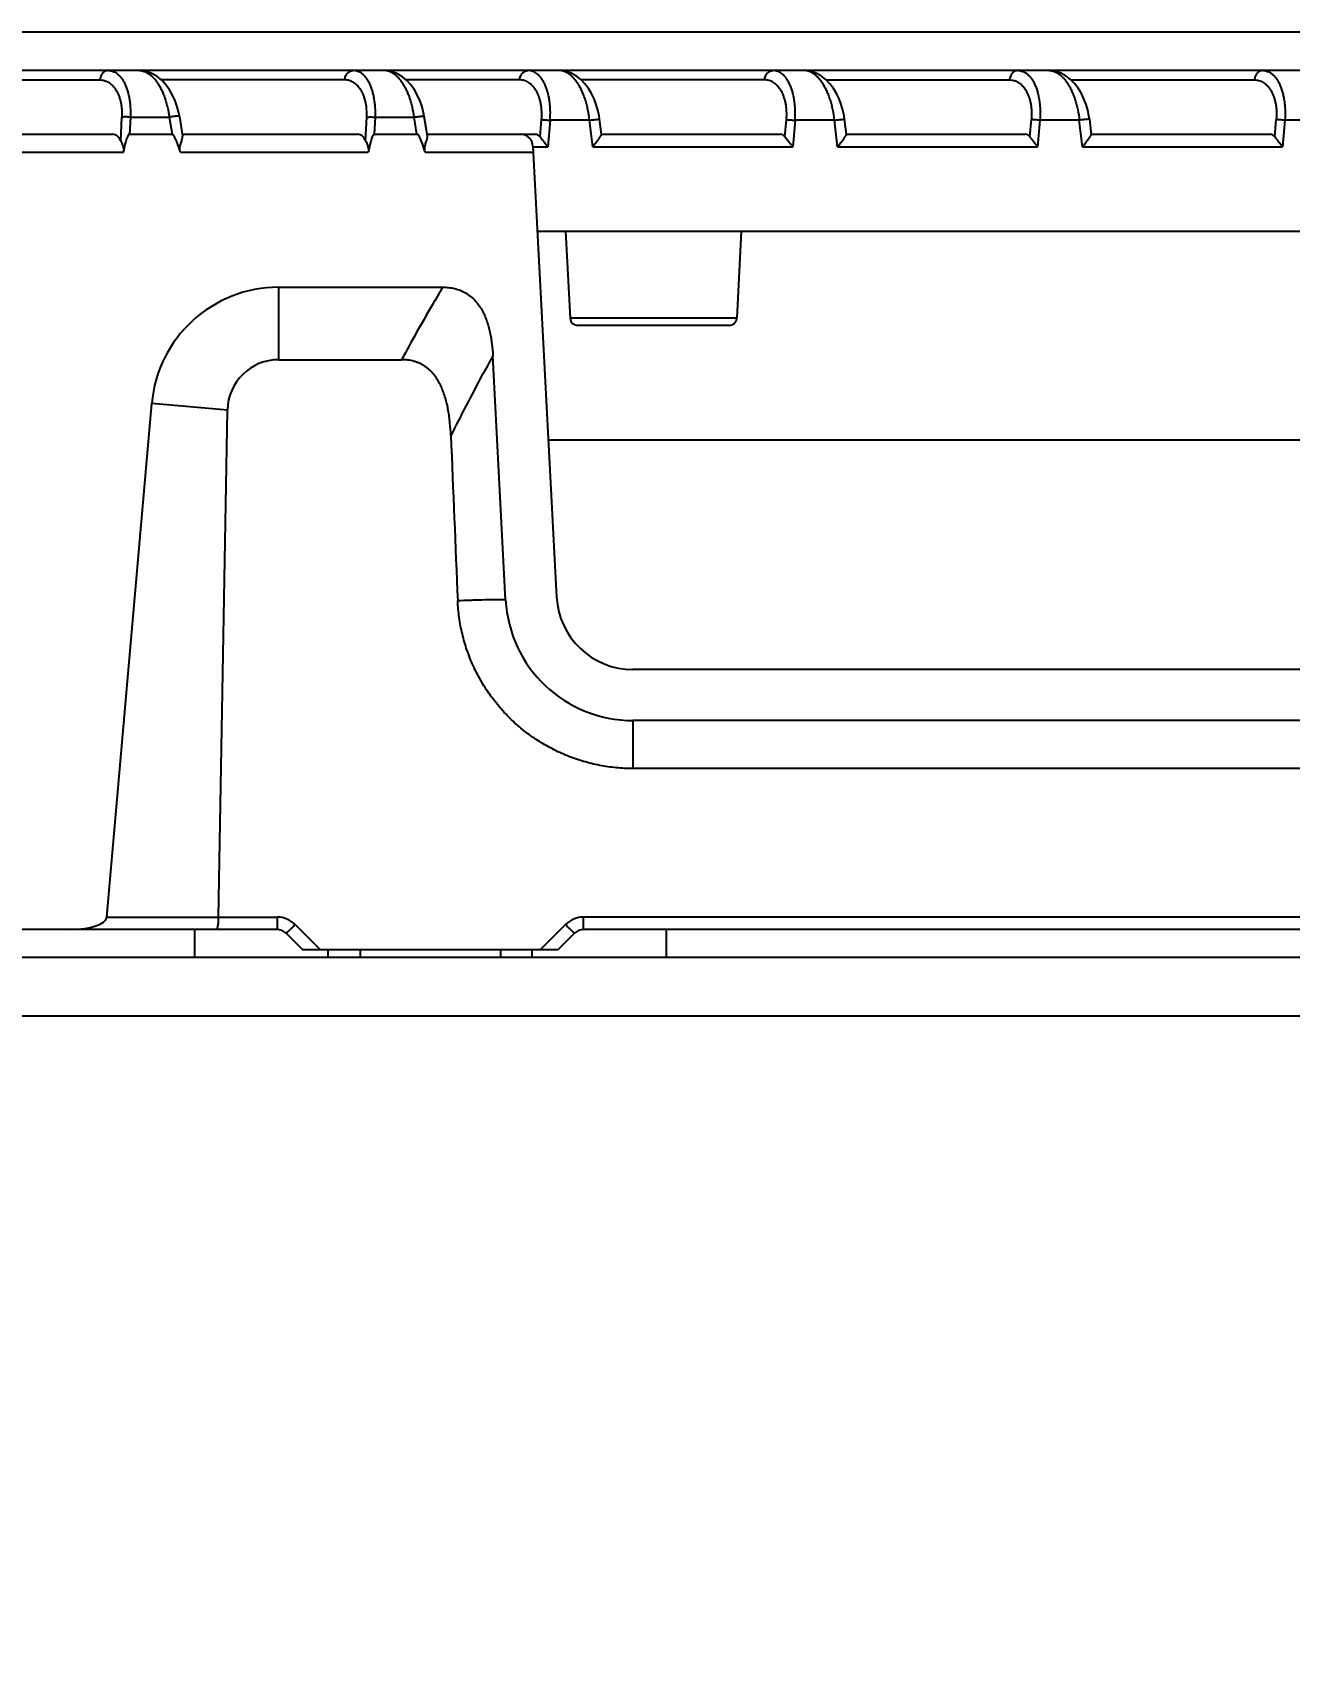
# Model space of a CAD drawing. Header units: millimetres. Extents: x 620 to 19791, y 2539 to 6969.
# Drawn here: x 1443.4 to 1492.7, y 4191.4 to 4254.8 of the extents above; entities that cross this region are included whole.
import ezdxf

# ---------------------------------------------------------------- set-up
doc = ezdxf.new("R2010")
doc.units = ezdxf.units.MM
doc.styles.get("Standard").update_dxf_attribs({"font": 'arial.ttf'})
doc.dimstyles.new('缩小5倍', dxfattribs={"dimtxt": 40, "dimasz": 20, "dimexe": 1, "dimexo": 0.2, "dimgap": 0, "dimtad": 1, "dimtoh": 1, "dimdec": 1, "dimzin": 9, "dimdsep": 46, "dimtxsty": 'Standard', "dimblk": '_FILLED', "dimcen": 0.2, "dimclrd": 256, "dimclre": 256, "dimclrt": 256, "dimadec": 1, "dimazin": 2, "dimtfac": 1, "dimtdec": 1, "dimtofl": 0, "dimtmove": 0, "dimatfit": 3, "dimldrblk": '_FILLED', "dimfxl": 1, "dimtolj": 1, "dimtzin": 0, "dimarcsym": 0})

# ---------------------------------------------------------------- blocks, each defined once
blk = doc.blocks.new('_FILLED')
at = {"color": 0, "linetype": 'ByBlock'}
blk.add_solid([(0, 0), (-1, 0.15), (-1, -0.15)], dxfattribs=at)
blk = doc.blocks.new('*D7')
at = {"lineweight": -2, "transparency": 16777216}
for p, q in [((1383.989, 3988.578), (1383.989, 4108.156)), ((1983.989, 3988.578), (1983.989, 4108.156)), ((1403.989, 4107.156), (1963.989, 4107.156))]:
    blk.add_line(p, q, dxfattribs=at)
at = {"layer": 'Defpoints', "color": 0, "transparency": 16777216}
for p in [(1983.989, 4107.156), (1383.989, 3988.378), (1983.989, 3988.378)]:
    blk.add_point(p, dxfattribs=at)
at = {"lineweight": -2, "transparency": 16777216, "xscale": 20, "yscale": 20, "zscale": 20, "rotation": 180}
blk.add_blockref('_FILLED', (1383.989, 4107.156), dxfattribs=at)
at = {"lineweight": -2, "transparency": 16777216, "xscale": 20, "yscale": 20, "zscale": 20}
blk.add_blockref('_FILLED', (1983.989, 4107.156), dxfattribs=at)
at = {"lineweight": 5, "transparency": 16777216, "insert": (1683.989, 4133.049), "char_height": 40, "attachment_point": 5}
blk.add_mtext('\\A1;600mm [1\'-11 5/8"]', dxfattribs=at)

msp = doc.modelspace()

# ---------------------------------------------------------------- linework, layer by layer
at = {"color": 7, "linetype": 'Continuous'}
for p, q in [((1952.73259, 4254.79345), (1415.70629, 4254.79345)), ((1569.69023, 4253.29345), (1412.97931, 4253.29345)), ((1438.83025, 4252.92831), (1446.02592, 4252.92831)), ((1455.63, 4252.92831), (1448.43434, 4252.92831)), ((1462.48861, 4252.92831), (1458.03788, 4252.92831)), ((1472.09269, 4252.92831), (1464.8985, 4252.92831)), ((1474.50258, 4252.92831), (1481.69677, 4252.92831)), ((1484.10611, 4252.92831), (1491.30085, 4252.92831)), ((1446.84539, 4250.5417), (1446.88984, 4251.46776)), ((1447.22591, 4251.46776), (1447.19355, 4250.79345)), ((1447.22591, 4251.46776), (1448.74959, 4251.46776)), ((1448.74959, 4251.46776), (1448.85712, 4250.79345)), ((1449.1446, 4251.49589), (1449.26819, 4250.7209)), ((1456.44947, 4250.5417), (1456.49392, 4251.46776)), ((1456.79763, 4250.79345), (1456.83, 4251.46776)), ((1456.83, 4251.46776), (1458.35367, 4251.46776)), ((1458.4612, 4250.79345), (1458.35367, 4251.46776)), ((1458.87227, 4250.7209), (1458.74868, 4251.49589)), ((1463.28672, 4250.6899), (1463.34594, 4251.37019)), ((1463.68201, 4251.3458), (1463.59154, 4250.30653)), ((1465.22593, 4251.3458), (1463.68201, 4251.3458)), ((1465.35108, 4250.30653), (1465.22593, 4251.3458)), ((1465.69502, 4250.78557), (1465.62306, 4251.38315)), ((1472.8908, 4250.6899), (1472.95002, 4251.37019)), ((1473.28609, 4251.3458), (1473.19562, 4250.30653)), ((1474.83001, 4251.3458), (1473.28609, 4251.3458)), ((1474.95516, 4250.30653), (1474.83001, 4251.3458)), ((1475.2991, 4250.78557), (1475.22714, 4251.38315)), ((1482.49488, 4250.6899), (1482.5541, 4251.37019)), ((1482.89018, 4251.3458), (1482.79971, 4250.30653)), ((1484.43409, 4251.3458), (1482.89018, 4251.3458)), ((1484.55924, 4250.30653), (1484.43409, 4251.3458)), ((1484.83122, 4251.38315), (1484.90318, 4250.78557)), ((1492.09896, 4250.6899), (1492.15818, 4251.37019)), ((1492.49426, 4251.3458), (1492.40379, 4250.30653)), ((1494.03817, 4251.3458), (1492.49426, 4251.3458)), ((1439.65254, 4250.79345), (1446.52899, 4250.79345)), ((1447.19355, 4250.79345), (1448.85712, 4250.79345)), ((1449.25662, 4250.79345), (1456.13307, 4250.79345)), ((1456.79763, 4250.79345), (1458.4612, 4250.79345)), ((1458.8607, 4250.79345), (1463.10337, 4250.79345)), ((1465.69502, 4250.79345), (1472.70745, 4250.79345)), ((1475.2991, 4250.79345), (1482.31153, 4250.79345)), ((1484.90318, 4250.79345), (1491.91561, 4250.79345)), ((1439.57882, 4250.09345), (1446.94763, 4250.09345)), ((1449.1829, 4250.09345), (1456.55171, 4250.09345)), ((1458.78698, 4250.09345), (1463.02174, 4250.09345)), ((1463.00989, 4250.31961), (1463.93662, 4232.63644)), ((1463.01057, 4250.30653), (1463.59154, 4250.30653)), ((1465.35108, 4250.30653), (1473.19562, 4250.30653)), ((1474.95516, 4250.30653), (1482.79971, 4250.30653)), ((1484.55924, 4250.30653), (1492.40379, 4250.30653)), ((1463.1842, 4246.99345), (1520.7859, 4246.99345)), ((1464.29114, 4246.99345), (1464.47015, 4243.57775)), ((1471.17896, 4246.99345), (1470.99995, 4243.57775)), ((1453.04178, 4241.95075), (1453.04178, 4244.79345)), ((1453.04178, 4244.79345), (1459.46869, 4244.79345)), ((1470.99995, 4243.57775), (1464.47015, 4243.57775)), ((1470.70036, 4243.29345), (1464.76974, 4243.29345)), ((1453.04178, 4241.95075), (1457.86075, 4241.95075)), ((1461.93936, 4232.53177), (1461.43782, 4242.10182)), ((1446.2978, 4220.07804), (1448.0608, 4240.22923)), ((1451.02943, 4239.9695), (1448.0608, 4240.22923)), ((1450.67256, 4220.08036), (1451.02943, 4239.9695)), ((1519.42923, 4238.79345), (1463.61395, 4238.79345)), ((1517.0376, 4229.79345), (1466.93251, 4229.79345)), ((1466.93251, 4227.79345), (1466.93251, 4225.91057)), ((1524.67466, 4227.79345), (1466.93251, 4227.79345)), ((1520.8703, 4225.91057), (1466.93251, 4225.91057)), ((1452.97795, 4219.59345), (1427.38849, 4219.59345)), ((1446.2978, 4220.07804), (1450.67252, 4220.07804)), ((1449.73505, 4219.59345), (1449.73505, 4218.49345)), ((1450.67256, 4220.08036), (1452.97795, 4220.08036)), ((1452.97795, 4220.08036), (1452.97795, 4219.59345)), ((1453.68505, 4219.78746), (1454.67907, 4218.79345)), ((1464.28505, 4219.78746), (1463.29104, 4218.79345)), ((1464.99216, 4219.59345), (1464.99216, 4220.08036)), ((1522.97795, 4220.08036), (1464.99216, 4220.08036)), ((1522.97795, 4219.59345), (1464.99216, 4219.59345)), ((1468.23505, 4219.59345), (1468.23505, 4218.49345)), ((1453.3315, 4219.447), (1453.98505, 4218.79345)), ((1464.6386, 4219.447), (1463.98505, 4218.79345)), ((1983.98505, 4218.49345), (1383.98505, 4218.49345)), ((1463.98505, 4218.79345), (1453.98505, 4218.79345)), ((1454.98505, 4218.49345), (1454.98505, 4218.79345)), ((1456.23505, 4218.79345), (1456.23505, 4218.49345)), ((1461.73505, 4218.79345), (1461.73505, 4218.49345)), ((1462.98505, 4218.49345), (1462.98505, 4218.79345)), ((1983.98505, 4216.19345), (1383.98505, 4216.19345))]:
    msp.add_line(p, q, dxfattribs=at)
for points in [[(1449.1446, 4251.49589), (1449.11768, 4251.64136), (1449.05889, 4251.8732), (1448.97939, 4252.10381), (1448.879, 4252.32787), (1448.758, 4252.54016), (1448.61681, 4252.73591), (1448.45607, 4252.91033), (1448.27854, 4253.05718), (1448.08863, 4253.17097), (1447.89237, 4253.248), (1447.69738, 4253.28721), (1447.58282, 4253.29345)], [(1458.74868, 4251.49589), (1458.72336, 4251.6337), (1458.66518, 4251.86573), (1458.58623, 4252.09681), (1458.48632, 4252.32146), (1458.3658, 4252.53434), (1458.22517, 4252.73063), (1458.06517, 4252.90553), (1457.88848, 4253.053), (1457.69932, 4253.16769), (1457.50348, 4253.24591), (1457.3083, 4253.28644), (1457.1869, 4253.29345)], [(1465.62306, 4251.38315), (1465.60477, 4251.51142), (1465.55906, 4251.73487), (1465.49459, 4251.95898), (1465.411, 4252.17935), (1465.30837, 4252.39149), (1465.18699, 4252.59123), (1465.04716, 4252.77468), (1464.88991, 4252.93719), (1464.71808, 4253.0733), (1464.5355, 4253.17865), (1464.34733, 4253.25025), (1464.16004, 4253.28721), (1464.04506, 4253.29345)], [(1475.22714, 4251.38315), (1475.20885, 4251.51142), (1475.16314, 4251.73487), (1475.09867, 4251.95898), (1475.01508, 4252.17935), (1474.91245, 4252.39149), (1474.79107, 4252.59123), (1474.65124, 4252.77468), (1474.49399, 4252.93719), (1474.32216, 4253.0733), (1474.13958, 4253.17865), (1473.95141, 4253.25025), (1473.76412, 4253.28721), (1473.64915, 4253.29345)], [(1484.83122, 4251.38315), (1484.81164, 4251.51918), (1484.76534, 4251.74253), (1484.70032, 4251.96628), (1484.61624, 4252.18612), (1484.51315, 4252.39769), (1484.39128, 4252.59691), (1484.25083, 4252.77991), (1484.0928, 4252.94195), (1483.92015, 4253.07743), (1483.73689, 4253.18185), (1483.54839, 4253.25226), (1483.36136, 4253.28793), (1483.25323, 4253.29345)]]:
    msp.add_lwpolyline(points, dxfattribs=at)
for centre, radius, start, end in [((1462.51057, 4250.29345), 0.5, 3, 90), ((1453.04178, 4239.79345), 5, 90, 175), ((1464.76974, 4243.59345), 0.3, 183, 270), ((1470.70036, 4243.59345), 0.3, 270, 357), ((3793.65888, 4332.78886), 2335.7535, 182.30189534, 182.46118423), ((1466.93251, 4232.79345), 5, 183.000005, 269.999995), ((1466.93251, 4232.79345), 3, 183, 270), ((1452.97795, 4219.08036), 1, 45.0000022, 89.9999978), ((1452.97795, 4219.09345), 0.5, 45, 90), ((1464.99216, 4219.08036), 1, 90.0000335, 134.9999665), ((1464.99216, 4219.09345), 0.5, 90, 135.0004967)]:
    msp.add_arc(centre, radius, start, end, dxfattribs=at)
for centre, major_axis, ratio, start_param, end_param in [((1446.45637, 4250.09345), (0.12007, 0.69595), 0.62586933, -0.76826111, 0.10756033), ((1446.97494, 4246.20396), (0.22028, 4.58945), 0.08705628, 0.0041785, 0.56375979), ((1449.58345, 4246.20396), (0.73182, -4.58905), 0.08607632, 2.56828557, 3.12786686), ((1456.06045, 4250.09345), (0.12007, 0.69595), 0.62586933, -0.76826111, 0.10756033), ((1456.57902, 4246.20396), (0.22028, 4.58945), 0.08705628, 0.0041785, 0.56375979), ((1459.18753, 4246.20396), (-0.73182, 4.58905), 0.08607632, -0.57330709, -0.0137258), ((1463.0515, 4250.29345), (0.08576, 0.49711), 0.62586933, -0.5476616, 0.10756035), ((1472.65558, 4250.29345), (0.08576, 0.49711), 0.62586933, -0.5476616, 0.10756033), ((1482.25966, 4250.29345), (0.08576, 0.49711), 0.62586933, -0.5476616, 0.10756033), ((1491.86374, 4250.29345), (0.08576, 0.49711), 0.62586933, -0.5476616, 0.10756033), ((1453.04178, 4239.93322), (0, 2.01753), 0.99759715, 0, 1.55281247), ((1444.87954, 4220.09345), (1.41894, 0), 0.35237535, -1.57079633, -0.03081909)]:
    msp.add_ellipse(centre, major_axis=major_axis, ratio=ratio, start_param=start_param, end_param=end_param, dxfattribs=at)
for points, knots in [([(1446.36199, 4253.29345), (1446.34113, 4253.29345), (1446.29899, 4253.28877), (1446.23831, 4253.26808), (1446.182, 4253.23448), (1446.13203, 4253.18925), (1446.09004, 4253.13399), (1446.05738, 4253.07062), (1446.03513, 4253.0013), (1446.02773, 4252.95282), (1446.02592, 4252.92831)], [0, 0, 0, 0, 0.11492519, 0.23141692, 0.35071023, 0.47365825, 0.60053527, 0.7310756, 0.86460176, 1, 1, 1, 1]), ([(1446.36199, 4253.29345), (1446.39148, 4253.29345), (1446.45096, 4253.28834), (1446.53859, 4253.26503), (1446.62389, 4253.22608), (1446.69137, 4253.18139), (1446.74345, 4253.13846), (1446.79612, 4253.08877), (1446.8593, 4253.01648), (1446.92888, 4252.9163), (1446.99295, 4252.80144), (1447.0508, 4252.67242), (1447.10172, 4252.52997), (1447.14501, 4252.37506), (1447.18001, 4252.20895), (1447.20615, 4252.03318), (1447.22883, 4251.78535), (1447.23082, 4251.59549), (1447.22591, 4251.46776)], [0, 0, 0, 0, 0.04006572, 0.08063176, 0.12262205, 0.16690878, 0.19016421, 0.21425953, 0.26521995, 0.32026469, 0.37969196, 0.44365256, 0.51214909, 0.5850352, 0.66201264, 0.74263956, 0.8263328, 1, 1, 1, 1]), ([(1447.58265, 4253.29345), (1447.61323, 4253.29345), (1447.67556, 4253.28789), (1447.76831, 4253.2636), (1447.86069, 4253.22355), (1447.95212, 4253.1681), (1448.04207, 4253.09752), (1448.12999, 4253.01211), (1448.21532, 4252.91218), (1448.29742, 4252.79811), (1448.37564, 4252.67037), (1448.44925, 4252.52955), (1448.5175, 4252.37641), (1448.57963, 4252.21188), (1448.63483, 4252.03714), (1448.69889, 4251.78964), (1448.733, 4251.59781), (1448.74959, 4251.46776)], [0, 0, 0, 0, 0.03955524, 0.08047097, 0.12351407, 0.16932871, 0.21840232, 0.27108851, 0.32762541, 0.38814627, 0.45268823, 0.52119725, 0.59352616, 0.66942744, 0.74855036, 0.8304272, 1, 1, 1, 1]), ([(1455.63, 4252.92831), (1455.63181, 4252.95282), (1455.63921, 4253.0013), (1455.66146, 4253.07062), (1455.69412, 4253.13399), (1455.73611, 4253.18925), (1455.78609, 4253.23448), (1455.84239, 4253.26808), (1455.90307, 4253.28877), (1455.94521, 4253.29345), (1455.96607, 4253.29345)], [0, 0, 0, 0, 0.13539824, 0.2689244, 0.39946473, 0.52634175, 0.64928976, 0.76858307, 0.88507481, 1, 1, 1, 1]), ([(1456.83, 4251.46776), (1456.8349, 4251.59548), (1456.83291, 4251.78533), (1456.81023, 4252.03314), (1456.7841, 4252.20892), (1456.7491, 4252.37503), (1456.70581, 4252.52994), (1456.65489, 4252.6724), (1456.59704, 4252.80142), (1456.53297, 4252.91628), (1456.46339, 4253.01647), (1456.40021, 4253.08876), (1456.34754, 4253.13845), (1456.29546, 4253.18138), (1456.22798, 4253.22608), (1456.14268, 4253.26503), (1456.05504, 4253.28833), (1455.99556, 4253.29345), (1455.96607, 4253.29345)], [0, 0, 0, 0, 0.17365158, 0.25734209, 0.33797061, 0.41495023, 0.48783805, 0.55633594, 0.62029801, 0.67972761, 0.73477424, 0.78573499, 0.80983113, 0.8330866, 0.87737408, 0.91936601, 0.9599356, 1, 1, 1, 1]), ([(1458.35367, 4251.46776), (1458.33708, 4251.5978), (1458.30297, 4251.78964), (1458.23892, 4252.03714), (1458.18371, 4252.21188), (1458.12159, 4252.3764), (1458.05333, 4252.52955), (1457.97972, 4252.67037), (1457.9015, 4252.79811), (1457.8194, 4252.91218), (1457.73407, 4253.01211), (1457.64614, 4253.09752), (1457.55619, 4253.1681), (1457.46477, 4253.22355), (1457.37239, 4253.2636), (1457.27964, 4253.28789), (1457.21731, 4253.29345), (1457.18673, 4253.29345)], [0, 0, 0, 0, 0.16957014, 0.25144708, 0.33057064, 0.40647293, 0.47880274, 0.54731261, 0.61185533, 0.67237667, 0.72891366, 0.78159962, 0.8306728, 0.87648709, 0.91952987, 0.96044502, 1, 1, 1, 1]), ([(1462.48861, 4252.92831), (1462.49042, 4252.95282), (1462.49782, 4253.0013), (1462.52007, 4253.07062), (1462.55273, 4253.13399), (1462.59472, 4253.18925), (1462.64469, 4253.23448), (1462.701, 4253.26808), (1462.76168, 4253.28877), (1462.80382, 4253.29345), (1462.82468, 4253.29345)], [0, 0, 0, 0, 0.13539824, 0.2689244, 0.39946473, 0.52634175, 0.64928976, 0.76858307, 0.88507481, 1, 1, 1, 1]), ([(1463.68201, 4251.3458), (1463.69132, 4251.47947), (1463.69513, 4251.67896), (1463.67873, 4251.94045), (1463.65628, 4252.12731), (1463.62401, 4252.30463), (1463.58251, 4252.47055), (1463.53248, 4252.62353), (1463.47471, 4252.76235), (1463.40997, 4252.88612), (1463.33907, 4252.99419), (1463.27424, 4253.0723), (1463.21997, 4253.12601), (1463.16632, 4253.17233), (1463.09664, 4253.22059), (1463.00821, 4253.26271), (1462.91718, 4253.28792), (1462.85532, 4253.29345), (1462.82468, 4253.29345)], [0, 0, 0, 0, 0.17251838, 0.25625139, 0.33719917, 0.41467714, 0.48814682, 0.55722703, 0.6217022, 0.68152193, 0.7368004, 0.78781484, 0.81186772, 0.83503464, 0.87901313, 0.92054603, 0.96054853, 1, 1, 1, 1]), ([(1465.22593, 4251.3458), (1465.21277, 4251.48245), (1465.18273, 4251.68471), (1465.12237, 4251.94654), (1465.06881, 4252.13252), (1465.00739, 4252.30818), (1464.939, 4252.47208), (1464.86452, 4252.62307), (1464.7848, 4252.76022), (1464.70065, 4252.88282), (1464.61284, 4252.99031), (1464.52206, 4253.08225), (1464.42898, 4253.15826), (1464.3342, 4253.21803), (1464.2383, 4253.26122), (1464.14193, 4253.28744), (1464.0771, 4253.29345), (1464.04534, 4253.29345)], [0, 0, 0, 0, 0.16865458, 0.25058994, 0.32998634, 0.40628846, 0.47907174, 0.54802829, 0.61296402, 0.67378942, 0.73051561, 0.78325799, 0.83224622, 0.87783393, 0.92051977, 0.96097366, 1, 1, 1, 1]), ([(1472.09269, 4252.92831), (1472.0945, 4252.95282), (1472.1019, 4253.0013), (1472.12415, 4253.07062), (1472.15681, 4253.13399), (1472.1988, 4253.18925), (1472.24878, 4253.23448), (1472.30508, 4253.26808), (1472.36576, 4253.28877), (1472.4079, 4253.29345), (1472.42876, 4253.29345)], [0, 0, 0, 0, 0.13539824, 0.2689244, 0.39946473, 0.52634175, 0.64928976, 0.76858307, 0.88507481, 1, 1, 1, 1]), ([(1473.28609, 4251.3458), (1473.2954, 4251.47947), (1473.29921, 4251.67896), (1473.28281, 4251.94045), (1473.26036, 4252.12731), (1473.22809, 4252.30463), (1473.18659, 4252.47055), (1473.13656, 4252.62353), (1473.07879, 4252.76235), (1473.01405, 4252.88612), (1472.94315, 4252.99419), (1472.87832, 4253.0723), (1472.82405, 4253.12601), (1472.7704, 4253.17233), (1472.70072, 4253.22059), (1472.61229, 4253.26271), (1472.52126, 4253.28792), (1472.4594, 4253.29345), (1472.42876, 4253.29345)], [0, 0, 0, 0, 0.17251838, 0.25625139, 0.33719917, 0.41467714, 0.48814682, 0.55722703, 0.6217022, 0.68152193, 0.7368004, 0.78781484, 0.81186772, 0.83503464, 0.87901313, 0.92054603, 0.96054853, 1, 1, 1, 1]), ([(1474.83001, 4251.3458), (1474.81685, 4251.48245), (1474.78682, 4251.68471), (1474.72645, 4251.94654), (1474.67289, 4252.13252), (1474.61147, 4252.30818), (1474.54308, 4252.47208), (1474.4686, 4252.62307), (1474.38888, 4252.76022), (1474.30474, 4252.88282), (1474.21692, 4252.99031), (1474.12615, 4253.08225), (1474.03306, 4253.15826), (1473.93828, 4253.21803), (1473.84238, 4253.26122), (1473.74601, 4253.28744), (1473.68119, 4253.29345), (1473.64942, 4253.29345)], [0, 0, 0, 0, 0.16865458, 0.25058994, 0.32998634, 0.40628846, 0.47907174, 0.54802829, 0.61296402, 0.67378942, 0.73051561, 0.78325799, 0.83224622, 0.87783393, 0.92051977, 0.96097366, 1, 1, 1, 1]), ([(1482.03284, 4253.29345), (1482.01198, 4253.29345), (1481.96984, 4253.28877), (1481.90916, 4253.26808), (1481.85286, 4253.23448), (1481.80288, 4253.18925), (1481.76089, 4253.13399), (1481.72823, 4253.07062), (1481.70598, 4253.0013), (1481.69858, 4252.95282), (1481.69677, 4252.92831)], [0, 0, 0, 0, 0.11492519, 0.23141692, 0.35071023, 0.47365825, 0.60053527, 0.7310756, 0.86460176, 1, 1, 1, 1]), ([(1482.03284, 4253.29345), (1482.06349, 4253.29345), (1482.12535, 4253.28792), (1482.21637, 4253.26271), (1482.3048, 4253.22059), (1482.37448, 4253.17233), (1482.42813, 4253.12602), (1482.4824, 4253.0723), (1482.54723, 4252.9942), (1482.61813, 4252.88613), (1482.68286, 4252.76236), (1482.74064, 4252.62354), (1482.79066, 4252.47057), (1482.83216, 4252.30465), (1482.86444, 4252.12733), (1482.88689, 4251.94048), (1482.90329, 4251.67898), (1482.89948, 4251.47948), (1482.89018, 4251.3458)], [0, 0, 0, 0, 0.03945179, 0.0794543, 0.12098658, 0.16496445, 0.188131, 0.21218338, 0.26319682, 0.31847416, 0.37829248, 0.44276607, 0.51184484, 0.58531354, 0.66279076, 0.74373858, 0.82747252, 1, 1, 1, 1]), ([(1483.2535, 4253.29345), (1483.28527, 4253.29345), (1483.35009, 4253.28744), (1483.44646, 4253.26122), (1483.54236, 4253.21803), (1483.63714, 4253.15827), (1483.73022, 4253.08225), (1483.821, 4252.99032), (1483.90881, 4252.88283), (1483.99296, 4252.76023), (1484.07268, 4252.62308), (1484.14716, 4252.47209), (1484.21555, 4252.3082), (1484.27696, 4252.13254), (1484.33053, 4251.94656), (1484.39089, 4251.68473), (1484.42093, 4251.48246), (1484.43409, 4251.3458)], [0, 0, 0, 0, 0.03902736, 0.07947782, 0.12216293, 0.16775087, 0.2167392, 0.26948241, 0.32620833, 0.38703266, 0.45196782, 0.52092378, 0.59370564, 0.67000571, 0.74940012, 0.83133764, 1, 1, 1, 1]), ([(1491.63692, 4253.29345), (1491.61607, 4253.29345), (1491.57392, 4253.28877), (1491.51324, 4253.26808), (1491.45694, 4253.23448), (1491.40697, 4253.18925), (1491.36497, 4253.13399), (1491.33231, 4253.07062), (1491.31006, 4253.0013), (1491.30266, 4252.95282), (1491.30085, 4252.92831)], [0, 0, 0, 0, 0.11492519, 0.23141692, 0.35071023, 0.47365825, 0.60053527, 0.7310756, 0.86460176, 1, 1, 1, 1]), ([(1491.63692, 4253.29345), (1491.66757, 4253.29345), (1491.72943, 4253.28792), (1491.82045, 4253.26271), (1491.90888, 4253.22059), (1491.97856, 4253.17233), (1492.03221, 4253.12602), (1492.08648, 4253.0723), (1492.15131, 4252.9942), (1492.22221, 4252.88613), (1492.28695, 4252.76236), (1492.34472, 4252.62354), (1492.39475, 4252.47057), (1492.43625, 4252.30465), (1492.46852, 4252.12733), (1492.49097, 4251.94048), (1492.50738, 4251.67898), (1492.50356, 4251.47948), (1492.49426, 4251.3458)], [0, 0, 0, 0, 0.03945179, 0.0794543, 0.12098658, 0.16496445, 0.188131, 0.21218338, 0.26319682, 0.31847416, 0.37829248, 0.44276607, 0.51184484, 0.58531354, 0.66279076, 0.74373858, 0.82747252, 1, 1, 1, 1]), ([(1446.02592, 4252.92831), (1446.05457, 4252.92831), (1446.11204, 4252.92449), (1446.19713, 4252.90699), (1446.28038, 4252.87757), (1446.36121, 4252.83614), (1446.43903, 4252.78257), (1446.51321, 4252.71682), (1446.58308, 4252.63887), (1446.6722, 4252.51506), (1446.74606, 4252.37004), (1446.80424, 4252.20891), (1446.84087, 4252.07451), (1446.86843, 4251.93142), (1446.89257, 4251.72863), (1446.89487, 4251.57258), (1446.88984, 4251.46776)], [0, 0, 0, 0, 0.04564332, 0.09143317, 0.13796592, 0.18586336, 0.23571511, 0.28806794, 0.34340614, 0.40213209, 0.53069679, 0.60089357, 0.6748764, 0.75234639, 0.83282106, 1, 1, 1, 1]), ([(1456.49392, 4251.46776), (1456.49895, 4251.57257), (1456.49665, 4251.72861), (1456.47252, 4251.93139), (1456.44496, 4252.07449), (1456.40833, 4252.20889), (1456.35015, 4252.37003), (1456.27628, 4252.51505), (1456.18717, 4252.63886), (1456.1173, 4252.71682), (1456.04312, 4252.78257), (1455.9653, 4252.83613), (1455.88446, 4252.87757), (1455.80121, 4252.90699), (1455.71612, 4252.92449), (1455.65865, 4252.92831), (1455.63, 4252.92831)], [0, 0, 0, 0, 0.16716428, 0.24763715, 0.32510951, 0.39909493, 0.46929401, 0.59786118, 0.65658878, 0.71192865, 0.76428158, 0.81413352, 0.86203118, 0.90856555, 0.95435853, 1, 1, 1, 1]), ([(1463.34594, 4251.37019), (1463.35547, 4251.4797), (1463.35913, 4251.64353), (1463.34138, 4251.8576), (1463.31751, 4252.00988), (1463.28354, 4252.15353), (1463.24028, 4252.28696), (1463.18861, 4252.40901), (1463.12949, 4252.51885), (1463.06382, 4252.61596), (1462.99251, 4252.70005), (1462.91636, 4252.77102), (1462.83614, 4252.82883), (1462.75257, 4252.87356), (1462.66632, 4252.9053), (1462.57803, 4252.92419), (1462.51835, 4252.92831), (1462.48861, 4252.92831)], [0, 0, 0, 0, 0.16644742, 0.24714299, 0.3250716, 0.39963266, 0.47042237, 0.53723503, 0.60005195, 0.65901876, 0.71442158, 0.76666393, 0.81624418, 0.86373331, 0.90975372, 0.95496425, 1, 1, 1, 1]), ([(1472.95002, 4251.37019), (1472.95955, 4251.4797), (1472.96321, 4251.64353), (1472.94546, 4251.8576), (1472.92159, 4252.00988), (1472.88762, 4252.15353), (1472.84436, 4252.28696), (1472.79269, 4252.40901), (1472.73357, 4252.51885), (1472.6679, 4252.61596), (1472.59659, 4252.70005), (1472.52044, 4252.77102), (1472.44023, 4252.82883), (1472.35666, 4252.87356), (1472.2704, 4252.9053), (1472.18211, 4252.92419), (1472.12243, 4252.92831), (1472.09269, 4252.92831)], [0, 0, 0, 0, 0.16644742, 0.24714299, 0.3250716, 0.39963266, 0.47042237, 0.53723503, 0.60005195, 0.65901876, 0.71442158, 0.76666393, 0.81624418, 0.86373331, 0.90975372, 0.95496425, 1, 1, 1, 1]), ([(1481.69677, 4252.92831), (1481.72651, 4252.92831), (1481.7862, 4252.92419), (1481.87448, 4252.9053), (1481.96074, 4252.87356), (1482.04431, 4252.82883), (1482.12452, 4252.77102), (1482.20066, 4252.70006), (1482.27198, 4252.61597), (1482.33764, 4252.51886), (1482.39677, 4252.40902), (1482.44844, 4252.28698), (1482.4917, 4252.15354), (1482.52566, 4252.0099), (1482.54954, 4251.85762), (1482.5673, 4251.64354), (1482.56363, 4251.4797), (1482.5541, 4251.37019)], [0, 0, 0, 0, 0.04503604, 0.09024658, 0.13626634, 0.18375481, 0.23333422, 0.28557562, 0.34097732, 0.39994266, 0.4627581, 0.52956934, 0.60035801, 0.6749182, 0.75284666, 0.833543, 1, 1, 1, 1]), ([(1491.30085, 4252.92831), (1491.33059, 4252.92831), (1491.39028, 4252.92419), (1491.47856, 4252.9053), (1491.56482, 4252.87356), (1491.64839, 4252.82883), (1491.7286, 4252.77102), (1491.80475, 4252.70006), (1491.87606, 4252.61597), (1491.94172, 4252.51886), (1492.00085, 4252.40902), (1492.05252, 4252.28698), (1492.09578, 4252.15354), (1492.12975, 4252.0099), (1492.15362, 4251.85762), (1492.17138, 4251.64354), (1492.16772, 4251.4797), (1492.15818, 4251.37019)], [0, 0, 0, 0, 0.04503604, 0.09024658, 0.13626634, 0.18375481, 0.23333422, 0.28557562, 0.34097732, 0.39994266, 0.4627581, 0.52956934, 0.60035801, 0.6749182, 0.75284666, 0.833543, 1, 1, 1, 1]), ([(1447.22591, 4251.46776), (1447.193, 4251.46933), (1447.1292, 4251.47169), (1447.03843, 4251.473), (1446.96916, 4251.47215), (1446.92095, 4251.47008), (1446.89967, 4251.46862), (1446.88984, 4251.46776)], [0, 0, 0, 0, 0.29399757, 0.56954393, 0.80975265, 0.91194781, 1, 1, 1, 1]), ([(1449.1446, 4251.49589), (1449.14451, 4251.49646), (1449.14388, 4251.49769), (1449.14205, 4251.4991), (1449.13939, 4251.50033), (1449.13583, 4251.5014), (1449.13138, 4251.50232), (1449.12604, 4251.50309), (1449.11981, 4251.50369), (1449.10978, 4251.50431), (1449.09512, 4251.50459), (1449.07512, 4251.50426), (1449.05205, 4251.50327), (1449.01576, 4251.50097), (1448.96455, 4251.49642), (1448.89754, 4251.48887), (1448.82494, 4251.47926), (1448.77503, 4251.47178), (1448.74959, 4251.46776)], [0, 0, 0, 0, 0.00435728, 0.00984685, 0.01707736, 0.02630996, 0.03765914, 0.0511656, 0.06683494, 0.08465772, 0.12666471, 0.17687139, 0.23486554, 0.30011977, 0.44998064, 0.62092606, 0.80658063, 1, 1, 1, 1]), ([(1456.49392, 4251.46776), (1456.50375, 4251.46862), (1456.52503, 4251.47008), (1456.57324, 4251.47215), (1456.64252, 4251.473), (1456.73328, 4251.47169), (1456.79708, 4251.46933), (1456.83, 4251.46776)], [0, 0, 0, 0, 0.08805219, 0.19024736, 0.43045608, 0.70600243, 1, 1, 1, 1]), ([(1458.35367, 4251.46776), (1458.37911, 4251.47178), (1458.42902, 4251.47926), (1458.50162, 4251.48887), (1458.56863, 4251.49642), (1458.61984, 4251.50097), (1458.65613, 4251.50327), (1458.67921, 4251.50426), (1458.6992, 4251.50459), (1458.71386, 4251.50431), (1458.72389, 4251.50369), (1458.73012, 4251.50309), (1458.73547, 4251.50232), (1458.73991, 4251.5014), (1458.74347, 4251.50033), (1458.74613, 4251.4991), (1458.74796, 4251.49769), (1458.74859, 4251.49646), (1458.74868, 4251.49589)], [0, 0, 0, 0, 0.19341939, 0.37907399, 0.55001943, 0.69988033, 0.76513457, 0.82312872, 0.87333541, 0.91534241, 0.93316518, 0.94883452, 0.96234097, 0.97369015, 0.98292273, 0.99015322, 0.99564276, 1, 1, 1, 1]), ([(1463.34594, 4251.37019), (1463.36718, 4251.36922), (1463.41533, 4251.36644), (1463.52739, 4251.35873), (1463.61816, 4251.35135), (1463.68201, 4251.3458)], [0, 0, 0, 0, 0.18927342, 0.42940535, 1, 1, 1, 1]), ([(1465.22593, 4251.3458), (1465.2517, 4251.3489), (1465.30225, 4251.35485), (1465.36454, 4251.36186), (1465.41219, 4251.36701), (1465.44547, 4251.37049), (1465.47664, 4251.37364), (1465.5054, 4251.37642), (1465.53149, 4251.37881), (1465.55464, 4251.38079), (1465.57464, 4251.38233), (1465.58925, 4251.3833), (1465.59922, 4251.38383), (1465.60536, 4251.38409), (1465.61059, 4251.38424), (1465.61492, 4251.38426), (1465.61827, 4251.3842), (1465.62078, 4251.38398), (1465.6222, 4251.38377), (1465.62303, 4251.38338), (1465.62306, 4251.38315)], [0, 0, 0, 0, 0.19497646, 0.38237298, 0.47096705, 0.55502673, 0.63373039, 0.70633373, 0.7721351, 0.8305152, 0.88090567, 0.92283941, 0.94050259, 0.95591149, 0.96903296, 0.97983563, 0.98829926, 0.99442548, 0.99824793, 1, 1, 1, 1]), ([(1472.95002, 4251.37019), (1472.97126, 4251.36922), (1473.01941, 4251.36644), (1473.13147, 4251.35873), (1473.22224, 4251.35135), (1473.28609, 4251.3458)], [0, 0, 0, 0, 0.18927342, 0.42940535, 1, 1, 1, 1]), ([(1474.83001, 4251.3458), (1474.85578, 4251.3489), (1474.90633, 4251.35485), (1474.96862, 4251.36186), (1475.01627, 4251.36701), (1475.04955, 4251.37049), (1475.08072, 4251.37364), (1475.10948, 4251.37642), (1475.13557, 4251.37881), (1475.15872, 4251.38079), (1475.17872, 4251.38233), (1475.19333, 4251.3833), (1475.2033, 4251.38383), (1475.20944, 4251.38409), (1475.21467, 4251.38424), (1475.219, 4251.38426), (1475.22235, 4251.3842), (1475.22486, 4251.38398), (1475.22628, 4251.38377), (1475.22712, 4251.38338), (1475.22714, 4251.38315)], [0, 0, 0, 0, 0.19497646, 0.38237298, 0.47096705, 0.55502673, 0.63373039, 0.70633373, 0.7721351, 0.8305152, 0.88090567, 0.92283941, 0.94050259, 0.95591149, 0.96903296, 0.97983563, 0.98829926, 0.99442548, 0.99824793, 1, 1, 1, 1]), ([(1482.89018, 4251.3458), (1482.82632, 4251.35135), (1482.73556, 4251.35873), (1482.6235, 4251.36644), (1482.57534, 4251.36922), (1482.5541, 4251.37019)], [0, 0, 0, 0, 0.57059465, 0.81072658, 1, 1, 1, 1]), ([(1484.83122, 4251.38315), (1484.8312, 4251.38338), (1484.83036, 4251.38377), (1484.82894, 4251.38398), (1484.82643, 4251.3842), (1484.82308, 4251.38426), (1484.81876, 4251.38424), (1484.81353, 4251.38409), (1484.80738, 4251.38383), (1484.79741, 4251.3833), (1484.7828, 4251.38234), (1484.7628, 4251.38079), (1484.73965, 4251.37881), (1484.71356, 4251.37642), (1484.6848, 4251.37364), (1484.65363, 4251.37049), (1484.62035, 4251.36701), (1484.5727, 4251.36186), (1484.51041, 4251.35485), (1484.45986, 4251.3489), (1484.43409, 4251.3458)], [0, 0, 0, 0, 0.00175209, 0.00557455, 0.01170078, 0.02016441, 0.03096708, 0.04408855, 0.05949745, 0.07716064, 0.11909438, 0.16948484, 0.22786494, 0.2936663, 0.36626965, 0.4449733, 0.52903297, 0.61762703, 0.80502355, 1, 1, 1, 1]), ([(1492.49426, 4251.3458), (1492.43041, 4251.35135), (1492.33964, 4251.35873), (1492.22758, 4251.36644), (1492.17942, 4251.36922), (1492.15818, 4251.37019)], [0, 0, 0, 0, 0.57059465, 0.81072658, 1, 1, 1, 1]), ([(1449.1829, 4250.09345), (1449.17818, 4250.10922), (1449.17224, 4250.13324), (1449.16695, 4250.1657), (1449.16361, 4250.19818), (1449.16288, 4250.23866), (1449.16701, 4250.28646), (1449.17489, 4250.33284), (1449.18861, 4250.39166), (1449.20919, 4250.46053), (1449.23065, 4250.52617), (1449.24584, 4250.57534), (1449.25541, 4250.60917), (1449.26299, 4250.64076), (1449.26812, 4250.66991), (1449.27032, 4250.69641), (1449.26942, 4250.71316), (1449.26819, 4250.7209)], [0, 0, 0, 0, 0.076841, 0.11518079, 0.15336929, 0.22910258, 0.30369692, 0.37690784, 0.44842597, 0.58537254, 0.71208791, 0.77066473, 0.8254888, 0.8761217, 0.92218281, 0.96343718, 1, 1, 1, 1]), ([(1458.78698, 4250.09345), (1458.78226, 4250.10922), (1458.77632, 4250.13324), (1458.77104, 4250.1657), (1458.7677, 4250.19818), (1458.76696, 4250.23866), (1458.77109, 4250.28646), (1458.77897, 4250.33284), (1458.79269, 4250.39166), (1458.81328, 4250.46053), (1458.83473, 4250.52617), (1458.84993, 4250.57534), (1458.85949, 4250.60917), (1458.86708, 4250.64076), (1458.8722, 4250.66991), (1458.8744, 4250.69641), (1458.8735, 4250.71316), (1458.87227, 4250.7209)], [0, 0, 0, 0, 0.07684099, 0.11518078, 0.15336929, 0.22910258, 0.30369692, 0.37690784, 0.44842596, 0.58537254, 0.71208791, 0.77066474, 0.82548881, 0.8761217, 0.92218281, 0.96343718, 1, 1, 1, 1]), ([(1463.28672, 4250.6899), (1463.29644, 4250.6765), (1463.31732, 4250.64858), (1463.3633, 4250.58913), (1463.4269, 4250.50944), (1463.50774, 4250.40967), (1463.56334, 4250.34131), (1463.59154, 4250.30653)], [0, 0, 0, 0, 0.10137184, 0.21351328, 0.46033392, 0.72578862, 1, 1, 1, 1]), ([(1465.35108, 4250.30653), (1465.37099, 4250.33204), (1465.41053, 4250.38258), (1465.46892, 4250.45729), (1465.52489, 4250.52941), (1465.5692, 4250.58736), (1465.60206, 4250.63135), (1465.6243, 4250.66177), (1465.64434, 4250.69004), (1465.66175, 4250.71573), (1465.67602, 4250.73837), (1465.68549, 4250.75528), (1465.69087, 4250.76701), (1465.69351, 4250.77415), (1465.69501, 4250.78021), (1465.69521, 4250.78395), (1465.69502, 4250.78557)], [0, 0, 0, 0, 0.16399908, 0.32511918, 0.48049887, 0.62661492, 0.69477215, 0.75872036, 0.81757393, 0.87034692, 0.91593214, 0.95320966, 0.96842897, 0.98126807, 0.991732, 1, 1, 1, 1]), ([(1472.8908, 4250.6899), (1472.90052, 4250.6765), (1472.9214, 4250.64858), (1472.96738, 4250.58913), (1473.03098, 4250.50944), (1473.11182, 4250.40967), (1473.16742, 4250.34131), (1473.19562, 4250.30653)], [0, 0, 0, 0, 0.10137184, 0.21351328, 0.46033392, 0.72578862, 1, 1, 1, 1]), ([(1474.95516, 4250.30653), (1474.97507, 4250.33204), (1475.01461, 4250.38258), (1475.073, 4250.45729), (1475.12897, 4250.52941), (1475.17328, 4250.58736), (1475.20614, 4250.63135), (1475.22838, 4250.66177), (1475.24842, 4250.69004), (1475.26583, 4250.71573), (1475.2801, 4250.73837), (1475.28957, 4250.75528), (1475.29495, 4250.76701), (1475.2976, 4250.77415), (1475.29909, 4250.78021), (1475.2993, 4250.78395), (1475.2991, 4250.78557)], [0, 0, 0, 0, 0.16399908, 0.32511918, 0.48049887, 0.62661492, 0.69477215, 0.75872036, 0.81757393, 0.87034692, 0.91593214, 0.95320966, 0.96842897, 0.98126807, 0.991732, 1, 1, 1, 1]), ([(1482.49488, 4250.6899), (1482.5046, 4250.6765), (1482.52548, 4250.64858), (1482.57146, 4250.58913), (1482.63506, 4250.50944), (1482.7159, 4250.40967), (1482.7715, 4250.34131), (1482.79971, 4250.30653)], [0, 0, 0, 0, 0.10137184, 0.21351328, 0.46033392, 0.72578862, 1, 1, 1, 1]), ([(1484.55924, 4250.30653), (1484.57915, 4250.33204), (1484.61869, 4250.38258), (1484.67708, 4250.45729), (1484.73305, 4250.52941), (1484.77736, 4250.58736), (1484.81022, 4250.63135), (1484.83246, 4250.66177), (1484.8525, 4250.69004), (1484.86991, 4250.71573), (1484.88418, 4250.73837), (1484.89365, 4250.75528), (1484.89903, 4250.76701), (1484.90168, 4250.77415), (1484.90317, 4250.78021), (1484.90338, 4250.78395), (1484.90318, 4250.78557)], [0, 0, 0, 0, 0.16399906, 0.32511914, 0.48049886, 0.62661492, 0.69477216, 0.75872037, 0.81757394, 0.87034693, 0.91593215, 0.95320966, 0.96842897, 0.98126807, 0.991732, 1, 1, 1, 1]), ([(1492.09896, 4250.6899), (1492.10868, 4250.6765), (1492.12956, 4250.64858), (1492.17554, 4250.58913), (1492.23914, 4250.50944), (1492.31999, 4250.40967), (1492.37558, 4250.34131), (1492.40379, 4250.30653)], [0, 0, 0, 0, 0.10137184, 0.21351328, 0.46033392, 0.72578862, 1, 1, 1, 1]), ([(1446.84539, 4250.5417), (1446.85925, 4250.50928), (1446.88112, 4250.45976), (1446.90866, 4250.39148), (1446.92821, 4250.33644), (1446.94432, 4250.27858), (1446.9546, 4250.21802), (1446.9565, 4250.15564), (1446.95148, 4250.11404), (1446.94763, 4250.09345)], [0, 0, 0, 0, 0.2262896, 0.34728378, 0.47238565, 0.60091919, 0.7322137, 0.86557009, 1, 1, 1, 1]), ([(1456.44947, 4250.5417), (1456.46333, 4250.50928), (1456.4852, 4250.45976), (1456.51274, 4250.39148), (1456.53229, 4250.33644), (1456.5484, 4250.27858), (1456.55868, 4250.21802), (1456.56058, 4250.15564), (1456.55556, 4250.11404), (1456.55171, 4250.09345)], [0, 0, 0, 0, 0.22628958, 0.34728375, 0.47238562, 0.60091917, 0.73221369, 0.86557008, 1, 1, 1, 1]), ([(1459.46869, 4244.79345), (1459.32958, 4244.55922), (1458.77869, 4243.62018), (1458.24779, 4242.66943), (1457.86075, 4241.95075)], [0, 0, 0, 0, 0.25022605, 1, 1, 1, 1]), ([(1459.46869, 4244.79345), (1459.54654, 4244.79345), (1459.70238, 4244.78558), (1459.93321, 4244.7465), (1460.15693, 4244.67698), (1460.36817, 4244.57547), (1460.56159, 4244.4431), (1460.73325, 4244.28364), (1460.88154, 4244.10244), (1460.98612, 4243.9378), (1461.05926, 4243.80028), (1461.12583, 4243.65944), (1461.19743, 4243.4782), (1461.26713, 4243.25511), (1461.32281, 4243.02816), (1461.36637, 4242.7986), (1461.41038, 4242.49027), (1461.42967, 4242.25728), (1461.43782, 4242.10182)], [0, 0, 0, 0, 0.06250311, 0.12500108, 0.18749064, 0.24997541, 0.31246091, 0.37495081, 0.43744613, 0.4999466, 0.53120902, 0.56246911, 0.62497677, 0.68748462, 0.7499917, 0.81249907, 0.87500629, 1, 1, 1, 1]), ([(1459.79018, 4238.97368), (1459.78356, 4239.13861), (1459.76723, 4239.38587), (1459.72896, 4239.71386), (1459.69072, 4239.95859), (1459.6415, 4240.20138), (1459.57951, 4240.44127), (1459.50254, 4240.67685), (1459.40804, 4240.90605), (1459.29307, 4241.12584), (1459.15466, 4241.33186), (1459.01766, 4241.48722), (1458.895, 4241.59799), (1458.7966, 4241.6735), (1458.6923, 4241.74063), (1458.5827, 4241.79871), (1458.46859, 4241.84736), (1458.3117, 4241.89943), (1458.10863, 4241.94083), (1457.94331, 4241.95075), (1457.86075, 4241.95075)], [0, 0, 0, 0, 0.12496842, 0.18746104, 0.24995343, 0.31244655, 0.37494218, 0.43743832, 0.49993382, 0.5624279, 0.62491919, 0.68740591, 0.7186705, 0.74993588, 0.78120149, 0.81246799, 0.84373504, 0.87500351, 0.93749622, 1, 1, 1, 1]), ([(1461.43782, 4242.10182), (1461.29411, 4241.84433), (1460.72615, 4240.81162), (1460.1834, 4239.76507), (1459.79018, 4238.97368)], [0, 0, 0, 0, 0.25019626, 1, 1, 1, 1]), ([(1461.93936, 4232.53177), (1461.78265, 4232.53223), (1461.46923, 4232.53063), (1461.07754, 4232.52333), (1460.7643, 4232.5146), (1460.45118, 4232.50402), (1460.21643, 4232.4938), (1460.06002, 4232.48563)], [0, 0, 0, 0, 0.25006408, 0.50008942, 0.62508655, 0.75007304, 1, 1, 1, 1]), ([(1466.93251, 4225.91057), (1466.7136, 4225.91054), (1466.27536, 4225.9315), (1465.62415, 4226.02531), (1464.98474, 4226.18081), (1464.46661, 4226.36061), (1464.06401, 4226.5335), (1463.67018, 4226.72536), (1463.19581, 4227.00008), (1462.6608, 4227.38238), (1462.16477, 4227.81385), (1461.71225, 4228.29056), (1461.30737, 4228.80811), (1461.01264, 4229.26965), (1460.80419, 4229.65427), (1460.61438, 4230.04832), (1460.41278, 4230.55716), (1460.23029, 4231.18785), (1460.10895, 4231.83245), (1460.06935, 4232.26787), (1460.06002, 4232.48563)], [0, 0, 0, 0, 0.06254764, 0.12513313, 0.18771313, 0.25028442, 0.2815754, 0.31286359, 0.37541158, 0.43794398, 0.50046435, 0.56296781, 0.62545822, 0.687934, 0.71917526, 0.75041269, 0.81286307, 0.87530014, 0.9377247, 1, 1, 1, 1]), ([(1450.67256, 4220.08036), (1450.67227, 4220.06419), (1450.67183, 4220.03204), (1450.67062, 4219.98427), (1450.66822, 4219.93757), (1450.66406, 4219.87866), (1450.65732, 4219.81077), (1450.64779, 4219.74756), (1450.63869, 4219.7032), (1450.63167, 4219.67512), (1450.62422, 4219.65091), (1450.61642, 4219.63076), (1450.60835, 4219.61481), (1450.601, 4219.60443), (1450.59487, 4219.59862), (1450.5905, 4219.59567), (1450.58606, 4219.59386), (1450.58303, 4219.59345), (1450.58157, 4219.59345)], [0, 0, 0, 0, 0.0953927, 0.1896969, 0.28193966, 0.37129261, 0.53812377, 0.68433668, 0.74819079, 0.80522085, 0.85507336, 0.89752324, 0.93254042, 0.96042147, 0.97196629, 0.98217032, 0.99136381, 1, 1, 1, 1]), ([(1453.68505, 4219.78746), (1453.66237, 4219.76479), (1453.61785, 4219.72046), (1453.56284, 4219.66609), (1453.52072, 4219.62472), (1453.49129, 4219.59595), (1453.46368, 4219.5691), (1453.43816, 4219.54443), (1453.41495, 4219.52216), (1453.3943, 4219.50251), (1453.37874, 4219.48788), (1453.3677, 4219.47763), (1453.36054, 4219.47105), (1453.35415, 4219.46525), (1453.34854, 4219.46023), (1453.34372, 4219.45601), (1453.33971, 4219.4526), (1453.3365, 4219.45001), (1453.33414, 4219.44823), (1453.33263, 4219.44726), (1453.33186, 4219.44693), (1453.33156, 4219.44694), (1453.3315, 4219.447)], [0, 0, 0, 0, 0.19590877, 0.38376035, 0.47243789, 0.55650741, 0.63516128, 0.70767022, 0.77334541, 0.83158132, 0.88181898, 0.90379407, 0.92360152, 0.94119115, 0.95652693, 0.96957674, 0.98030936, 0.98869909, 0.99473963, 0.99844496, 0.99945367, 1, 1, 1, 1]), ([(1464.63861, 4219.447), (1464.63854, 4219.44694), (1464.63825, 4219.44693), (1464.63748, 4219.44726), (1464.63597, 4219.44823), (1464.63361, 4219.45001), (1464.6304, 4219.4526), (1464.62639, 4219.45601), (1464.62157, 4219.46023), (1464.61596, 4219.46525), (1464.60957, 4219.47105), (1464.60241, 4219.47763), (1464.59137, 4219.48788), (1464.57581, 4219.50251), (1464.55515, 4219.52216), (1464.53195, 4219.54443), (1464.50643, 4219.5691), (1464.47882, 4219.59595), (1464.44939, 4219.62472), (1464.40727, 4219.66609), (1464.35226, 4219.72046), (1464.30774, 4219.76479), (1464.28505, 4219.78746)], [0, 0, 0, 0, 0.00054633, 0.00155504, 0.00526037, 0.01130091, 0.01969064, 0.03042326, 0.04347307, 0.05880885, 0.07639848, 0.09620593, 0.11818102, 0.16841868, 0.22665459, 0.29232978, 0.36483872, 0.44349259, 0.52756211, 0.61623965, 0.80409123, 1, 1, 1, 1])]:
    msp.add_open_spline(points, degree=3, knots=knots, dxfattribs=at)

# ---------------------------------------------------------------- dimensions: what is measured, and where the dimension line sits
at = {"color": 6, "lineweight": 5}
dim = msp.add_linear_dim(base=(1983.98868, 4107.15584), p1=(1383.98868, 3988.37829), p2=(1983.98868, 3988.37829), dimstyle='缩小5倍', override={"dimpost": 'mm'}, dxfattribs=at)
dim.commit()
dim.dimension.update_dxf_attribs({"geometry": '*D7', "text_midpoint": (1683.98868, 4107.15584), "dimtype": 160})

doc.saveas('drawing.dxf')
